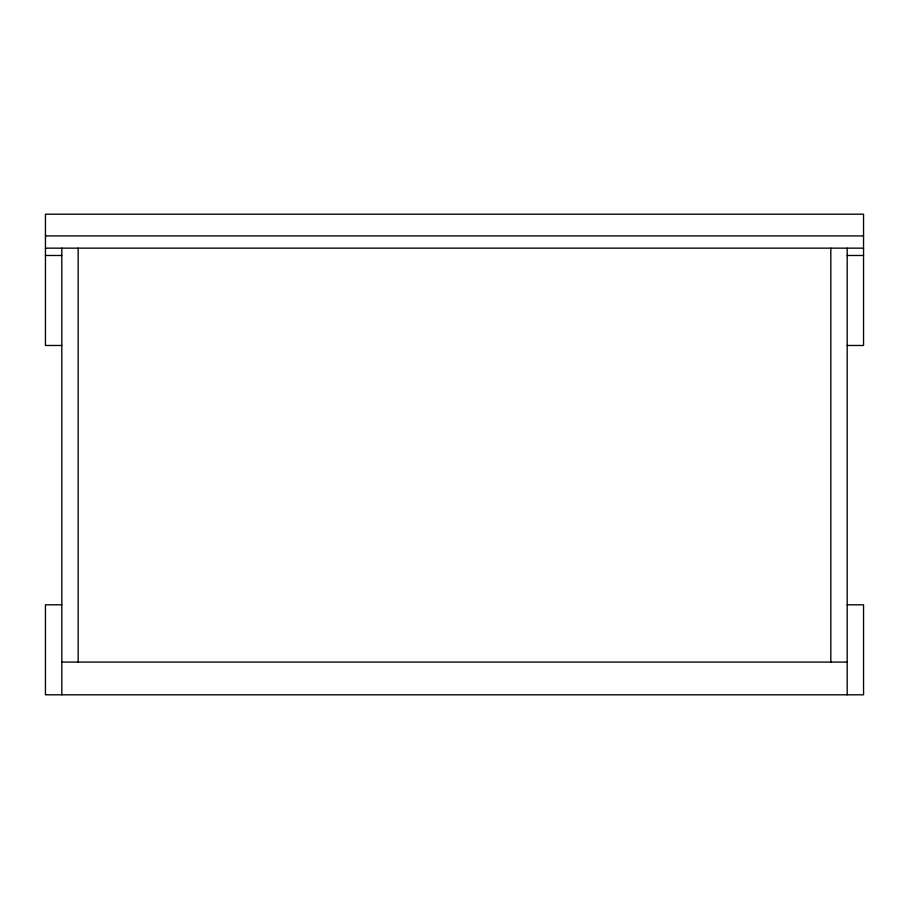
<?xml version="1.0" encoding="UTF-8"?>
<svg xmlns="http://www.w3.org/2000/svg" width="909" height="909" viewBox="0 0 909 909"><rect width="100%" height="100%" fill="white"/><g stroke="black" fill="none" stroke-linecap="round" stroke-linejoin="round"><path stroke-width="1.36" d="M45.45 235.92L863.55 235.92M45.45 248.157L863.55 248.157M45.45 255.486L61.812 255.486M847.188 255.486L863.55 255.486M61.812 345.477L45.45 345.477L45.45 214.194L863.55 214.194L863.55 345.477L847.188 345.477M61.812 604.815L45.45 604.815L45.45 694.806L863.55 694.806L863.55 604.815L847.188 604.815M61.812 662.082L847.188 662.082M847.188 248.157L847.188 694.806M830.826 248.157L830.826 662.082M78.174 248.157L78.174 662.082M61.812 248.157L61.812 694.806"/></g></svg>
